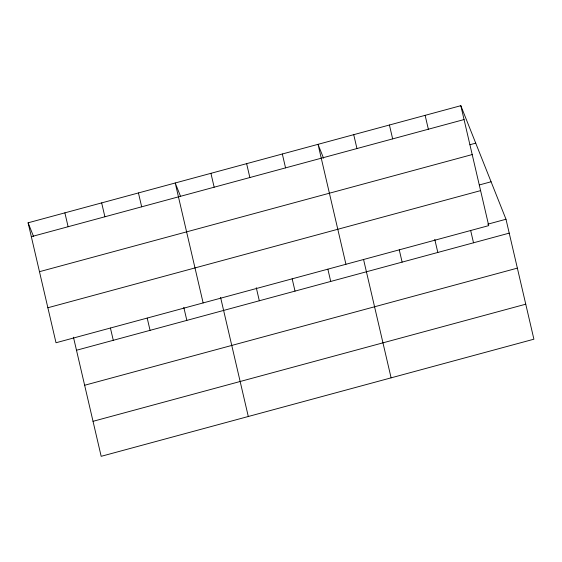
<?xml version="1.0" encoding="UTF-8"?>
<svg xmlns="http://www.w3.org/2000/svg" width="562" height="562" viewBox="0 0 562 562"><rect width="100%" height="100%" fill="white"/><g stroke="black" fill="none" stroke-linecap="round" stroke-linejoin="round"><path stroke-width="0.84" d="M460.826 105.684L488.736 225.622L56.01 342.75L28.1 222.805L460.826 105.684L505.99 219.25L533.9 339.195L101.174 456.316L73.453 337.193M31.332 236.686L464.057 119.558M469.916 144.729L475.726 143.155M39.473 271.685L472.199 154.564M479.463 184.919L491.083 181.772M47.868 307.751L480.594 190.623M487.725 224.196L505.99 219.25M76.495 350.252L509.221 233.132M84.637 385.258L517.363 268.13M93.032 421.317L525.758 304.19M323.536 158.182L318.029 144.336L345.939 264.273M180.409 196.019L175.225 182.987L203.135 302.925M28.1 222.805L33.608 236.658M470.668 230.546L473.52 242.791M425.125 115.343L428.356 129.225M434.777 239.391L437.819 252.457M389.424 125.01L392.655 138.884M399.266 249.872L402.118 262.117M353.723 134.669L356.954 148.551M363.572 259.532L391.103 377.847M327.871 269.198L330.716 281.443M282.328 153.995L285.552 167.876M292.17 278.857L295.022 291.109M246.627 163.661L249.858 177.536M256.279 287.709L259.321 300.768M210.926 173.321L214.157 187.202M220.578 297.368L248.299 416.498M183.795 307.323L186.837 320.389M138.442 192.942L141.673 206.816M147.209 318.099L150.054 330.344M101.666 202.896L104.89 216.777M110.426 328.053L113.278 340.298M64.883 212.85L68.114 226.732"/></g></svg>
